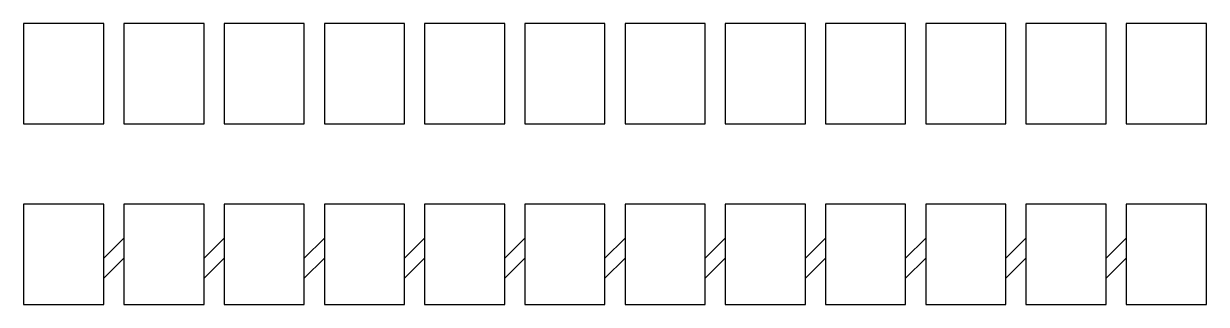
# Model space of a CAD drawing. Header units: metres. Extents: x 5 to 595, y -70 to 70.
import ezdxf

# ---------------------------------------------------------------- set-up
doc = ezdxf.new("R2010")
doc.units = ezdxf.units.M

msp = doc.modelspace()

# ---------------------------------------------------------------- linework, layer by layer
at = {"layer": 'T'}
for p, q in [((45, 70), (5, 70)), ((5, 70), (5, 20)), ((45, 20), (45, 70)), ((95, 70), (55, 70)), ((55, 70), (55, 20)), ((95, 20), (95, 70)), ((145, 70), (105, 70)), ((105, 70), (105, 20)), ((145, 20), (145, 70)), ((195, 70), (155, 70)), ((155, 70), (155, 20)), ((195, 20), (195, 70)), ((245, 70), (205, 70)), ((205, 70), (205, 20)), ((245, 20), (245, 70)), ((295, 70), (255, 70)), ((255, 70), (255, 20)), ((295, 20), (295, 70)), ((345, 70), (305, 70)), ((305, 70), (305, 20)), ((345, 20), (345, 70)), ((395, 70), (355, 70)), ((355, 70), (355, 20)), ((395, 20), (395, 70)), ((445, 70), (405, 70)), ((405, 70), (405, 20)), ((445, 20), (445, 70)), ((495, 70), (455, 70)), ((455, 70), (455, 20)), ((495, 20), (495, 70)), ((545, 70), (505, 70)), ((505, 70), (505, 20)), ((545, 20), (545, 70)), ((595, 70), (555, 70)), ((555, 70), (555, 20)), ((595, 20), (595, 70)), ((5, 20), (45, 20)), ((55, 20), (95, 20)), ((105, 20), (145, 20)), ((155, 20), (195, 20)), ((205, 20), (245, 20)), ((255, 20), (295, 20)), ((305, 20), (345, 20)), ((355, 20), (395, 20)), ((405, 20), (445, 20)), ((455, 20), (495, 20)), ((505, 20), (545, 20)), ((555, 20), (595, 20)), ((45, -20), (5, -20)), ((5, -20), (5, -70)), ((45, -70), (45, -20)), ((95, -20), (55, -20)), ((55, -20), (55, -70)), ((95, -70), (95, -20)), ((145, -20), (105, -20)), ((105, -20), (105, -70)), ((145, -70), (145, -20)), ((195, -20), (155, -20)), ((155, -20), (155, -70)), ((195, -70), (195, -20)), ((245, -20), (205, -20)), ((205, -20), (205, -70)), ((245, -70), (245, -20)), ((295, -20), (255, -20)), ((255, -20), (255, -70)), ((295, -70), (295, -20)), ((345, -20), (305, -20)), ((305, -20), (305, -70)), ((345, -70), (345, -20)), ((395, -20), (355, -20)), ((355, -20), (355, -70)), ((395, -70), (395, -20)), ((445, -20), (405, -20)), ((405, -20), (405, -70)), ((445, -70), (445, -20)), ((495, -20), (455, -20)), ((455, -20), (455, -70)), ((495, -70), (495, -20)), ((545, -20), (505, -20)), ((505, -20), (505, -70)), ((545, -70), (545, -20)), ((595, -20), (555, -20)), ((555, -20), (555, -70)), ((595, -70), (595, -20)), ((45, -47), (55, -37)), ((95, -47), (105, -37)), ((145, -47), (155, -37)), ((195, -47), (205, -37)), ((245, -47), (255, -37)), ((295, -47), (305, -37)), ((345, -47), (355, -37)), ((395, -47), (405, -37)), ((445, -47), (455, -37)), ((495, -47), (505, -37)), ((545, -47), (555, -37)), ((45, -57), (55, -47)), ((95, -57), (105, -47)), ((145, -57), (155, -47)), ((195, -57), (205, -47)), ((245, -57), (255, -47)), ((295, -57), (305, -47)), ((345, -57), (355, -47)), ((395, -57), (405, -47)), ((445, -57), (455, -47)), ((495, -57), (505, -47)), ((545, -57), (555, -47)), ((5, -70), (45, -70)), ((55, -70), (95, -70)), ((105, -70), (145, -70)), ((155, -70), (195, -70)), ((205, -70), (245, -70)), ((255, -70), (295, -70)), ((305, -70), (345, -70)), ((355, -70), (395, -70)), ((405, -70), (445, -70)), ((455, -70), (495, -70)), ((505, -70), (545, -70)), ((555, -70), (595, -70))]:
    msp.add_line(p, q, dxfattribs=at)

doc.saveas('drawing.dxf')
